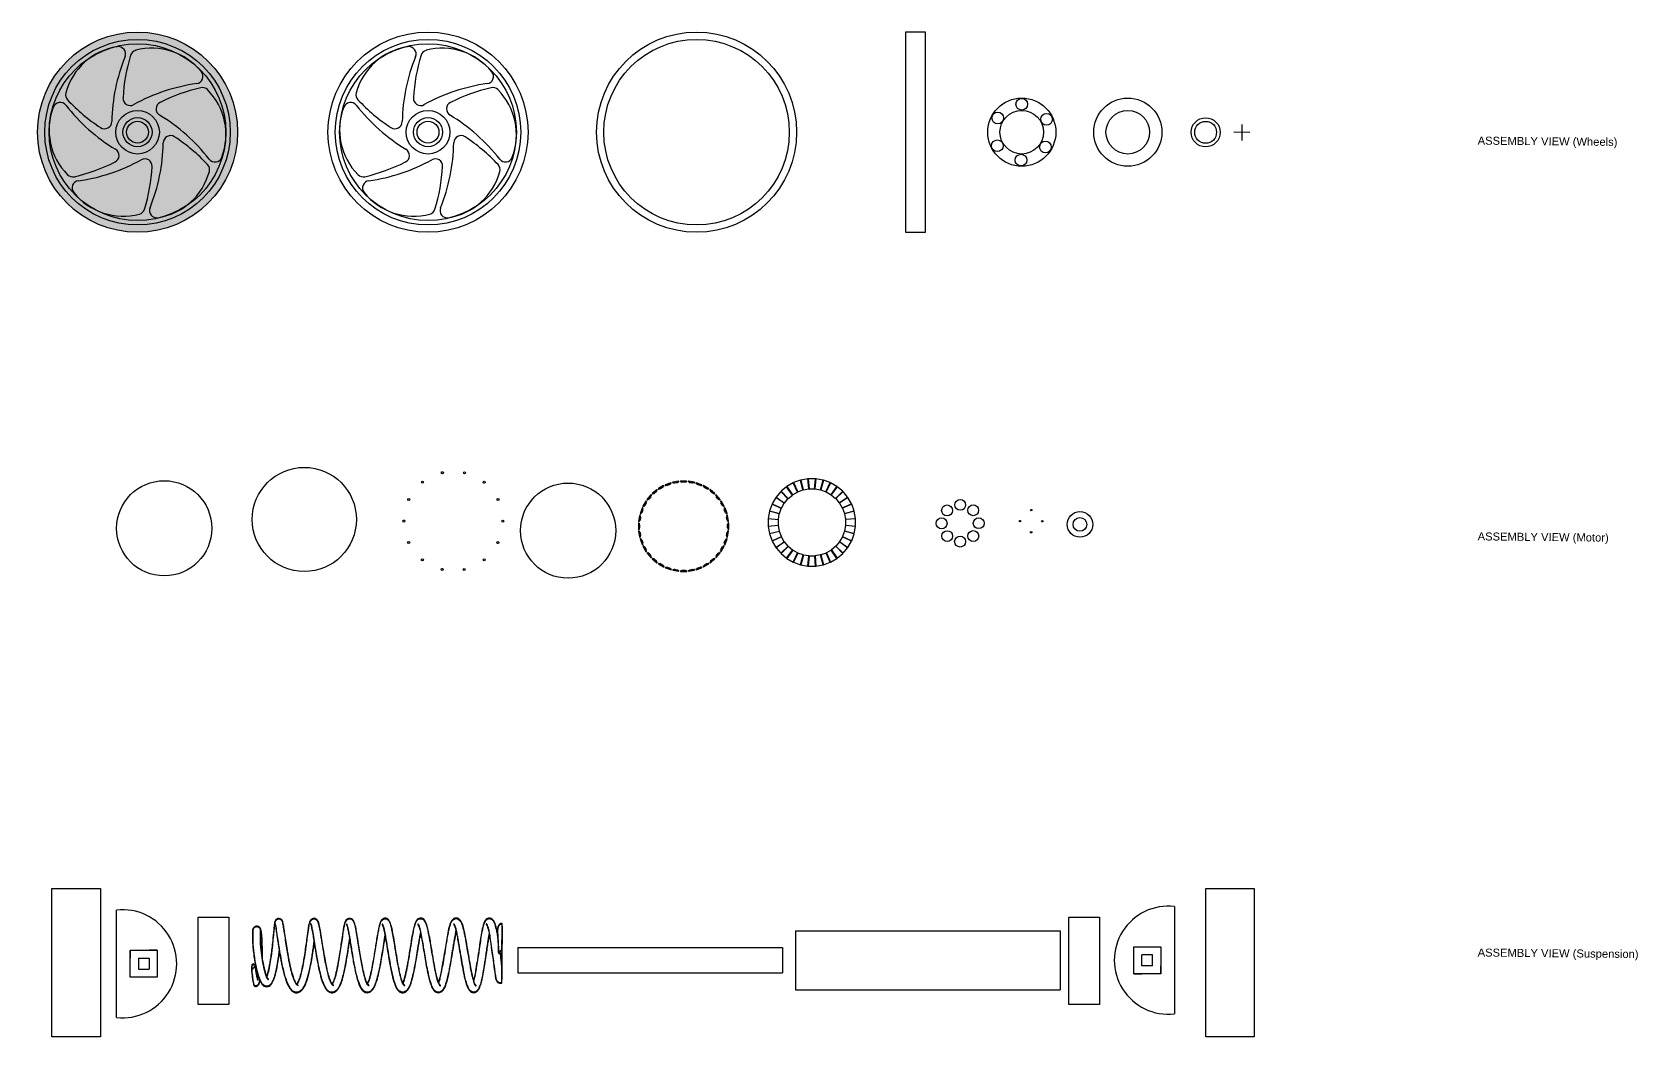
# Model space of a CAD drawing. Header units: metres. Extents: x 26.3 to 44.2, y 14.4 to 19.6.
# Drawn here: x 40.234 to 44.248, y 14.673 to 17.183 of the extents above; entities that cross this region are included whole.
import ezdxf

# ---------------------------------------------------------------- set-up
doc = ezdxf.new("R2010")
doc.units = ezdxf.units.M
doc.header["$MEASUREMENT"] = 0
for name, color, linetype in [('copper winding', 40, 'Continuous'), ('projections', 80, 'Continuous'), ('Rims', 10, 'Continuous'), ('Suspensions', 6, 'Continuous'), ('Tyres', 190, 'Continuous')]:
    doc.layers.add(name, color=color, linetype=linetype)
doc.styles.add('Annotative', font='arial.ttf')

# ---------------------------------------------------------------- blocks, each defined once
blk = doc.blocks.new('*U27')
for centre, radius, start, end in [((0.3538, -0.0783), 0.4545, 163.0771, 176.7223), ((-0.0636, 0.0487), 0.0182, 104.7931, 163.0771), ((-0.0277, -0.0875), 0.1591, 39.0198, 104.7931), ((0.0818, 0.0012), 0.0182, 277.9231, 39.0198), ((0.147, -0.467), 0.4545, 97.9231, 118.9468), ((-0.0818, -0.0534), 0.0182, 176.7223, 298.9468)]:
    blk.add_arc(centre, radius, start, end)
blk = doc.blocks.new('*U28')
at = {"layer": 'Rims', "color": 0, "linetype": 'ByBlock', "lineweight": -2, "transparency": 16777216}
for p, rotation in [((15.8649, 6.943), 60.00000000000001), ((16.1044, 6.8328), 300.0000000000001), ((15.8013, 6.8048), 120), ((16.0407, 6.6946), 240), ((15.8892, 6.6806), 180)]:
    blk.add_blockref('*U27', p, dxfattribs=dict(at, rotation=rotation))
blk.add_blockref('*U27', (16.0164, 6.957), dxfattribs=at)
blk = doc.blocks.new('*U23')
for centre, radius, start, end in [((0.3538, -0.0783), 0.4545, 163.0771, 176.7223), ((-0.0636, 0.0487), 0.0182, 104.7931, 163.0771), ((-0.0277, -0.0875), 0.1591, 39.0198, 104.7931), ((0.0818, 0.0012), 0.0182, 277.9231, 39.0198), ((0.147, -0.467), 0.4545, 97.9231, 118.9468), ((-0.0818, -0.0534), 0.0182, 176.7223, 298.9468)]:
    blk.add_arc(centre, radius, start, end)
blk = doc.blocks.new('*U24')
at = {"layer": 'Rims', "color": 0, "linetype": 'ByBlock', "lineweight": -2, "transparency": 16777216}
for p, rotation in [((15.8649, 6.943), 60.00000000000001), ((16.1044, 6.8328), 300.0000000000001), ((15.8013, 6.8048), 120), ((16.0407, 6.6946), 240), ((15.8892, 6.6806), 180)]:
    blk.add_blockref('*U23', p, dxfattribs=dict(at, rotation=rotation))
blk.add_blockref('*U23', (16.0164, 6.957), dxfattribs=at)
blk = doc.blocks.new('*U25')
blk.add_circle((0.0698, 0.0545), 0.0146)
blk = doc.blocks.new('*U26')
at = {"color": 0, "linetype": 'ByBlock', "lineweight": -2, "transparency": 16777216}
for p, rotation in [((42.7622, 16.9328), 90), ((42.7354, 16.9798), 149.5044109549178), ((42.7329, 16.8844), 27.52205477458893), ((42.6812, 16.9805), 209.0088219098356), ((42.6788, 16.8865), 328.0176438196712), ((42.6532, 16.9342), 268.5132328647534)]:
    blk.add_blockref('*U25', p, dxfattribs=dict(at, rotation=rotation))
blk = doc.blocks.new('*U29')
at = {"layer": 'copper winding'}
blk.add_lwpolyline([(-0.0126, -0.009), (0.0126, -0.0072), (0.0126, 0.0066), (-0.0126, 0.009), (-0.0126, -0.009), (-0.0126, -0.009)], dxfattribs=at)
blk = doc.blocks.new('*U30')
at = {"layer": 'copper winding', "color": 0, "linetype": 'ByBlock', "lineweight": -2, "transparency": 16777216}
for p, rotation in [((1.2451, 0.7901), 289.9999999999986), ((1.2614, 0.7944), 279.9999999999987), ((1.2781, 0.7959), 269.9999999999988), ((1.2949, 0.7944), 259.9999999999989), ((1.3111, 0.7901), 249.999999999999), ((1.2042, 0.7614), 319.9999999999985), ((1.2161, 0.7733), 309.9999999999985), ((1.2299, 0.783), 299.9999999999985), ((1.3264, 0.7829), 239.9999999999991), ((1.3401, 0.7733), 229.9999999999991), ((1.352, 0.7614), 219.9999999999991), ((1.1831, 0.7162), 349.9999999999983), ((1.1874, 0.7324), 339.9999999999984), ((1.1945, 0.7477), 329.9999999999984), ((1.3617, 0.7476), 209.9999999999991), ((1.3688, 0.7324), 199.9999999999991), ((1.3731, 0.7161), 189.9999999999992), ((1.1831, 0.6827), 9.99999999999994), ((1.3731, 0.6826), 169.9999999999994), ((1.3746, 0.6994), 180), ((1.1874, 0.6664), 19.99999999999998), ((1.1945, 0.6512), 29.99999999999995), ((1.2042, 0.6374), 39.99999999999997), ((1.352, 0.6374), 139.9999999999997), ((1.3616, 0.6511), 149.9999999999995), ((1.3688, 0.6664), 159.9999999999995), ((1.2161, 0.6255), 49.99999999999999), ((1.2298, 0.6158), 59.99999999999999), ((1.2451, 0.6087), 69.99999999999997), ((1.2613, 0.6044), 79.99999999999991), ((1.2781, 0.6029), 89.9999999999998), ((1.2948, 0.6044), 99.99999999999972), ((1.3111, 0.6087), 109.9999999999997), ((1.3263, 0.6158), 119.9999999999998), ((1.3401, 0.6255), 129.9999999999997)]:
    blk.add_blockref('*U29', p, dxfattribs=dict(at, rotation=rotation))
blk.add_blockref('*U29', (1.1816, 0.6994), dxfattribs=at)
blk = doc.blocks.new('*U31')
blk.add_circle((0, 0), 0.00182)
blk = doc.blocks.new('*U32')
at = {"color": 0, "linetype": 'ByBlock', "lineweight": -2, "transparency": 16777216}
blk.add_blockref('*U31', (1.2782, 0.7271), dxfattribs=at)
for p, rotation in [((1.2504, 0.6995), 89.99999999999997), ((1.3058, 0.6993), 270), ((1.278, 0.6717), 180)]:
    blk.add_blockref('*U31', p, dxfattribs=dict(at, rotation=rotation))
blk = doc.blocks.new('*U34')
for p, q in [((-0.0016, 0.0075), (-0.0016, -0.0075)), ((0.0001, 0.0075), (0.0001, 0.004)), ((0.0016, 0.004), (0.0001, 0.0057)), ((0.0001, -0.0038), (0.0001, 0.004)), ((0.0016, 0.004), (0.0016, -0.0038)), ((0.0001, -0.0038), (0.0001, -0.0075)), ((0.0001, -0.0056), (0.0016, -0.0038))]:
    blk.add_line(p, q)
for centre, start, end in [((-0.0007, 0.007), 28.691, 151.309), ((-0.0007, -0.007), 208.691, 331.309)]:
    blk.add_arc(centre, 0.000962, start, end)
blk = doc.blocks.new('*U33')
at = {"color": 0, "linetype": 'ByBlock', "lineweight": -2, "transparency": 16777216}
for p, rotation in [((1.2399, 0.804), 289.9999999999982), ((1.2586, 0.809), 279.9999999999984), ((1.2779, 0.8108), 269.9999999999984), ((1.2973, 0.8091), 259.9999999999984), ((1.316, 0.8041), 249.9999999999985), ((1.1816, 0.7549), 329.9999999999981), ((1.1927, 0.7709), 319.9999999999982), ((1.2064, 0.7846), 309.9999999999982), ((1.2223, 0.7958), 299.9999999999982), ((1.3336, 0.7959), 239.9999999999986), ((1.3496, 0.7848), 229.9999999999986), ((1.3633, 0.7711), 219.9999999999986), ((1.3745, 0.7552), 209.9999999999986), ((1.1684, 0.7186), 349.9999999999979), ((1.1734, 0.7373), 339.999999999998), ((1.3827, 0.7376), 199.9999999999987), ((1.3877, 0.7189), 189.9999999999987), ((1.1685, 0.6799), 9.999999999999867), ((1.3878, 0.6802), 169.9999999999989), ((1.3895, 0.6996), 180), ((1.1735, 0.6612), 19.99999999999988), ((1.1817, 0.6436), 29.99999999999976), ((1.3746, 0.6438), 149.999999999999), ((1.3828, 0.6615), 159.9999999999989), ((1.1929, 0.6277), 39.99999999999969), ((1.2066, 0.614), 49.99999999999957), ((1.2226, 0.6029), 59.99999999999949), ((1.3339, 0.603), 119.9999999999991), ((1.3498, 0.6142), 129.999999999999), ((1.3635, 0.6279), 139.999999999999), ((1.2402, 0.5947), 69.99999999999939), ((1.2589, 0.5897), 79.99999999999932), ((1.2783, 0.588), 89.99999999999925), ((1.2976, 0.5898), 99.99999999999925), ((1.3163, 0.5948), 109.9999999999992)]:
    blk.add_blockref('*U34', p, dxfattribs=dict(at, rotation=rotation))
blk.add_blockref('*U34', (1.1667, 0.6992), dxfattribs=at)
blk = doc.blocks.new('*U35')
blk.add_circle((0, 0), 0.00251)
blk = doc.blocks.new('*U36')
at = {"color": 0, "linetype": 'ByBlock', "lineweight": -2, "transparency": 16777216}
for p, rotation in [((1.2507, 0.8202), 282.8571428571425), ((1.3058, 0.8201), 257.1428571428568), ((1.201, 0.7963), 308.5714285714282), ((1.3555, 0.7962), 231.4285714285711), ((1.1666, 0.7533), 334.2857142857139), ((1.3898, 0.753), 205.7142857142855), ((1.402, 0.6992), 180), ((1.1664, 0.6458), 25.71428571428572), ((1.3896, 0.6455), 154.2857142857141), ((1.2007, 0.6026), 51.42857142857137), ((1.3552, 0.6024), 128.5714285714284), ((1.2504, 0.5787), 77.14285714285707), ((1.3055, 0.5786), 102.8571428571427)]:
    blk.add_blockref('*U35', p, dxfattribs=dict(at, rotation=rotation))
blk.add_blockref('*U35', (1.1542, 0.6995), dxfattribs=at)

msp = doc.modelspace()

# ---------------------------------------------------------------- hatches: boundary and pattern name
at = {"layer": 'Rims', "true_color": 0x636466}
h = msp.add_hatch(color=251, dxfattribs=at)
h.dxf.hatch_style = 1
h.paths.add_polyline_path([(40.74771, 16.9328, 1), (40.24776, 16.9328, 1)])
at = {"layer": 'Rims', "true_color": 0x939598}
h = msp.add_hatch(color=252, dxfattribs=at)
h.dxf.hatch_style = 1
h.paths.add_polyline_path([(40.72953, 16.9328, 1), (40.26594, 16.9328, 1)])
h.paths.add_polyline_path([(40.60817, 16.74151, -0.0650251), (40.57072, 16.72433, -0.218477), (40.3873, 16.74151, -0.0650251), (40.35369, 16.76535, -0.218477), (40.27686, 16.9328, -0.0650251), (40.2807, 16.97382, -0.218477), (40.3873, 17.12408, -0.0650251), (40.42474, 17.14126, -0.218477), (40.60817, 17.12408, -0.0650251), (40.64177, 17.10024, -0.218477), (40.71861, 16.9328, -0.0650251), (40.71476, 16.89177, -0.218477)], flags=16)
h.paths.add_polyline_path([(40.44319, 16.9328, -1), (40.55227, 16.9328, -1)], flags=0)
h.paths.add_polyline_path([(40.46137, 16.9328, -1), (40.53409, 16.9328, -1)], flags=0)
h.paths.add_polyline_path([(40.47046, 16.9328, -1), (40.525, 16.9328, -1)], flags=0)
at = {"layer": 'Rims', "true_color": 0x636466}
h = msp.add_hatch(color=251, dxfattribs=at)
h.dxf.hatch_style = 1
h.paths.add_polyline_path([(40.53406, 16.84688, -0.0596088), (40.51513, 16.74057, -0.2599403), (40.50238, 16.72828, -0.1885178), (40.3873, 16.74151, 0.1928516), (40.55009, 16.71948, -0.6119954), (40.52891, 16.74397, 0.0919915), (40.56215, 16.90644, -0.5903652), (40.5903, 16.9213, -0.0596088), (40.6729, 16.85174, -0.2599403), (40.67717, 16.83456, -0.1885178), (40.60817, 16.74151, 0.1928516), (40.70865, 16.87147, -0.6119954), (40.67685, 16.86538, 0.0919915), (40.55277, 16.9754, -0.5903652), (40.55397, 17.00722, -0.0596088), (40.65551, 17.04397, -0.2599403), (40.67253, 17.03907, -0.1885178), (40.71861, 16.9328, 0.1928516), (40.6563, 17.08479, -0.6119954), (40.64568, 17.05421, 0.0919915), (40.48835, 17.00176, -0.5903652), (40.4614, 17.01871, -0.0596088), (40.48034, 17.12502, -0.2599403), (40.49309, 17.13731, -0.1885178), (40.60817, 17.12408, 0.1928516), (40.44538, 17.14612, -0.6119954), (40.46656, 17.12163, 0.0919915), (40.43331, 16.95916, -0.5903652), (40.40516, 16.94429, -0.0596088), (40.32256, 17.01385, -0.2599403), (40.3183, 17.03103, -0.1885178), (40.3873, 17.12408, 0.1928516), (40.28682, 16.99412, -0.6119954), (40.31862, 17.00022, 0.0919915), (40.44269, 16.89019, -0.5903652), (40.44149, 16.85837, -0.0596088), (40.33995, 16.82162, -0.2599403), (40.32294, 16.82652, -0.1885178), (40.27686, 16.9328, 0.1928516), (40.33917, 16.7808, -0.6119954), (40.34979, 16.81138, 0.0919915), (40.50711, 16.86383, -0.5903652)])
h.paths.add_polyline_path([(40.44319, 16.9328, -1), (40.55227, 16.9328, -1)], flags=16)
h.paths.add_polyline_path([(40.46137, 16.9328, -1), (40.53409, 16.9328, -1)], flags=0)
h.paths.add_polyline_path([(40.47046, 16.9328, -1), (40.525, 16.9328, -1)], flags=0)
at = {"layer": 'Rims', "true_color": 0x939598}
h = msp.add_hatch(color=252, dxfattribs=at)
h.dxf.hatch_style = 1
h.paths.add_polyline_path([(40.55227, 16.9328, 1), (40.44319, 16.9328, 1)])
h.paths.add_polyline_path([(40.46137, 16.9328, -1), (40.53409, 16.9328, -1)], flags=16)
h.paths.add_polyline_path([(40.47046, 16.9328, -1), (40.525, 16.9328, -1)], flags=0)

# ---------------------------------------------------------------- linework, layer by layer
for p, q in [((43.25771, 16.95223), (43.25771, 16.91229)), ((43.27774, 16.93226), (43.23775, 16.93248))]:
    msp.add_line(p, q)
for centre, radius in [((42.70768, 16.9328), 0.08516), ((42.97269, 16.9328), 0.08516), ((42.70768, 16.9328), 0.05454), ((42.70768, 16.9328), 0.05454), ((42.97269, 16.9328), 0.05454), ((43.16719, 16.93248), 0.03636), ((43.16719, 16.93248), 0.02727), ((40.9145, 15.96532), 0.13014), ((40.56444, 15.94326), 0.1189), ((41.57389, 15.93746), 0.1189), ((42.55396, 16.00175), 0.01346), ((42.52105, 15.98777), 0.01374), ((42.58636, 15.98829), 0.01348), ((42.85316, 15.953), 0.03206), ((42.50731, 15.95566), 0.01374), ((42.5213, 15.92382), 0.01348), ((42.58636, 15.92382), 0.01374), ((42.60009, 15.95592), 0.01348), ((42.85316, 15.953), 0.01715), ((42.5537, 15.91009), 0.01374)]:
    msp.add_circle(centre, radius)
at = {"layer": 'Rims'}
for centre, radius in [((40.49773, 16.9328), 0.24998), ((41.22369, 16.9328), 0.24998), ((40.49773, 16.9328), 0.2318), ((40.49773, 16.9328), 0.22087), ((41.22369, 16.9328), 0.2318), ((41.22369, 16.9328), 0.22087), ((40.49773, 16.9328), 0.05454), ((41.22369, 16.9328), 0.05454), ((40.49773, 16.9328), 0.03636), ((40.49773, 16.9328), 0.02727), ((41.22369, 16.9328), 0.03636), ((41.22369, 16.9328), 0.02727)]:
    msp.add_circle(centre, radius, dxfattribs=at)
at = {"layer": 'Suspensions', "linetype": 'Continuous'}
for p, q in [((40.44552, 14.72121), (40.44552, 14.98956)), ((43.08905, 14.99856), (43.08905, 14.73022)), ((42.14239, 14.93807), (42.80381, 14.93807)), ((42.14239, 14.93807), (42.14239, 14.79071)), ((42.80381, 14.93807), (42.80381, 14.79071)), ((40.47946, 14.88953), (40.47946, 14.86924)), ((40.54709, 14.88953), (40.5268, 14.88953)), ((41.44836, 14.89614), (42.10978, 14.89614)), ((41.44836, 14.89614), (41.44836, 14.83264)), ((42.10978, 14.89614), (42.10978, 14.83264)), ((43.05512, 14.89788), (43.05512, 14.87759)), ((40.49975, 14.86924), (40.49975, 14.84218)), ((40.49975, 14.86924), (40.5268, 14.86924)), ((40.5268, 14.86924), (40.5268, 14.84218)), ((43.00778, 14.85054), (43.00778, 14.87759)), ((43.03483, 14.87759), (43.00778, 14.87759)), ((43.03483, 14.85054), (43.00778, 14.85054)), ((43.03483, 14.85054), (43.03483, 14.87759)), ((43.05512, 14.83025), (43.05512, 14.85054)), ((40.47946, 14.8219), (40.47946, 14.84218)), ((40.49975, 14.84218), (40.5268, 14.84218)), ((41.44836, 14.83264), (42.10978, 14.83264)), ((42.98749, 14.83025), (43.00778, 14.83025)), ((42.14239, 14.79071), (42.80381, 14.79071))]:
    msp.add_line(p, q, dxfattribs=at)
for points in [[(40.28388, 15.04355), (40.40499, 15.04355), (40.40499, 14.67282), (40.28388, 14.67282)], [(43.16748, 15.04355), (43.28858, 15.04355), (43.28858, 14.67282), (43.16748, 14.67282)], [(40.64953, 14.97219), (40.72561, 14.97219), (40.72561, 14.75348), (40.64953, 14.75348)], [(42.82554, 14.97219), (42.90162, 14.97219), (42.90162, 14.75348), (42.82554, 14.75348)], [(40.54709, 14.8219), (40.47946, 14.8219), (40.47946, 14.88953), (40.54709, 14.88953)], [(42.98749, 14.89788), (43.05512, 14.89788), (43.05512, 14.83025), (42.98749, 14.83025)]]:
    msp.add_lwpolyline(points, close=True, dxfattribs=at)
at = {"layer": 'Suspensions'}
for points in [[(41.40958, 14.94362), (41.40922, 14.95579), (41.40697, 14.956, 0.057692), (41.40568, 14.95598, 0.087422), (41.40461, 14.95564, 0.06021), (41.40346, 14.95484, 0.015311), (41.4018, 14.95329, 0.045093), (41.39974, 14.95082, 0.062242), (41.39841, 14.94827, 0.053878), (41.39763, 14.94519, 0.024849), (41.39725, 14.94107, -0.008745), (41.39716, 14.93958, -0.014468), (41.39703, 14.93833, -0.008115), (41.39688, 14.93732, -0.373957), (41.39673, 14.9372, -0.32455), (41.39655, 14.93734, -0.001791), (41.39591, 14.93953, -0.006576), (41.39521, 14.94209, -0.004018), (41.39444, 14.94513, 0.019518), (41.39178, 14.95449, 0.047759), (41.38892, 14.96105, 0.066321), (41.38559, 14.96552, 0.09337), (41.38152, 14.96838, 0.042278), (41.37903, 14.96927, 0.064494), (41.37675, 14.96956, 0.064852), (41.37449, 14.96926, 0.043296), (41.37202, 14.96838, 0.159778), (41.36603, 14.9628, 0.05831), (41.36159, 14.95195, 0.027254), (41.35735, 14.93272, 0.004249), (41.35137, 14.89425, -0.00169), (41.34705, 14.86547, -0.003515), (41.34344, 14.84306, -0.003858), (41.34047, 14.82617, -0.021201), (41.33841, 14.81715), (41.33767, 14.81444), (41.33709, 14.81647, -0.018006), (41.33458, 14.82647, -0.005584), (41.33153, 14.84167, -0.004289), (41.3278, 14.86238, -0.001703), (41.32301, 14.89086, 0.003757), (41.31836, 14.9179, 0.011025), (41.3146, 14.93642, 0.015549), (41.3112, 14.94957, 0.042871), (41.30774, 14.95849, 0.033166), (41.30478, 14.96363, 0.070325), (41.30174, 14.96704, 0.089026), (41.29838, 14.96898, 0.086834), (41.29453, 14.96965, 0.030425), (41.29177, 14.96949, 0.060624), (41.28965, 14.96896, 0.060005), (41.2877, 14.96794, 0.029242), (41.28548, 14.96621, 0.113703), (41.28053, 14.95933, 0.036907), (41.27653, 14.94739, 0.018907), (41.2722, 14.92728, 0.003125), (41.26556, 14.88816, -0.00213), (41.26033, 14.85689, -0.006546), (41.25641, 14.83579, -0.009313), (41.25315, 14.82087, -0.026883), (41.25016, 14.81072, -0.48855), (41.2499, 14.81064, -0.108341), (41.24953, 14.81102, -0.03975), (41.24905, 14.81198, -0.013838), (41.24849, 14.81343, -0.025433), (41.24565, 14.82309, -0.008672), (41.24249, 14.83738, -0.006629), (41.23884, 14.8567, -0.002695), (41.23435, 14.88309, 0.002272), (41.22884, 14.9157, 0.008839), (41.22497, 14.9358, 0.01393), (41.22173, 14.94935, 0.037903), (41.21845, 14.95865, 0.058824), (41.21498, 14.96454, 0.102674), (41.21073, 14.96824, 0.121824), (41.2059, 14.96957, 0.106067), (41.20073, 14.96861, 0.043636), (41.19836, 14.96736, 0.056451), (41.19646, 14.96582, 0.050289), (41.1948, 14.96374, 0.026333), (41.19314, 14.96086, 0.049677), (41.1898, 14.95222, 0.016508), (41.18661, 14.93901, 0.009706), (41.18277, 14.91848, 0.00204), (41.1769, 14.88241, -0.002818), (41.17457, 14.86824, -0.003177), (41.17218, 14.85465, -0.003425), (41.16986, 14.84248, -0.006468), (41.1678, 14.8327, -0.008527), (41.16586, 14.82471, -0.009335), (41.16371, 14.81703, -0.004112), (41.16159, 14.8102, -0.179027), (41.16068, 14.80903, -0.45071), (41.16035, 14.80913, -0.008292), (41.15953, 14.81099, -0.014338), (41.15862, 14.81336, -0.008353), (41.15765, 14.81625, -0.019417), (41.15456, 14.82751, -0.007999), (41.15122, 14.84297, -0.006489), (41.14755, 14.86267, -0.003318), (41.14343, 14.88748, 0.003907), (41.13603, 14.93175, 0.028379), (41.13112, 14.95274, 0.066412), (41.1261, 14.96397, 0.191182), (41.11939, 14.96899, 0.067715), (41.11673, 14.96933, 0.063511), (41.11401, 14.96896, 0.060954), (41.11137, 14.9679, 0.054027), (41.10895, 14.9662, 0.116924), (41.10487, 14.96044, 0.035388), (41.10154, 14.95018, 0.018816), (41.09797, 14.93308, 0.003312), (41.0927, 14.90067, -0.002854), (41.08735, 14.86761, -0.007889), (41.08308, 14.84442, -0.011025), (41.07926, 14.82731, -0.023664), (41.07541, 14.81436, -0.00637), (41.07329, 14.80854, -0.207981), (41.07227, 14.80749, -0.399974), (41.07125, 14.80788, -0.015307), (41.0695, 14.81194, -0.031604), (41.0653, 14.82491, -0.012216), (41.06107, 14.84335, -0.008175), (41.05613, 14.86981, -0.002416), (41.04942, 14.91048, 0.004627), (41.04449, 14.93956, 0.026757), (41.04092, 14.95472, 0.053881), (41.03732, 14.96344, 0.158348), (41.03266, 14.96785, 0.115361), (41.02762, 14.96894, 0.123763), (41.02276, 14.96763, 0.108316), (41.01862, 14.96397, 0.073178), (41.01568, 14.95838, 0.03129), (41.01416, 14.95301, 0.009194), (41.01251, 14.94462, 0.00614), (41.01045, 14.93221, 0.001662), (41.00751, 14.91251, -0.00369), (41.00186, 14.8757, -0.008607), (40.99695, 14.84826, -0.011071), (40.99245, 14.82779, -0.032403), (40.98813, 14.814, -0.012586), (40.98642, 14.80987, -0.050017), (40.98506, 14.80748, -0.130429), (40.98394, 14.80656, -0.340227), (40.98299, 14.80677, -0.085536), (40.98081, 14.81057, -0.009971), (40.97761, 14.81986, -0.011942), (40.97431, 14.831, -0.010311), (40.97138, 14.84285, -0.009524), (40.96836, 14.85747, -0.002798), (40.96428, 14.88003, -0.00289), (40.96013, 14.90456, -0.003951), (40.9567, 14.92671, 0.009292), (40.95557, 14.9335, 0.00276), (40.9536, 14.94383, 0.001828), (40.95153, 14.95417, 0.026004), (40.95059, 14.95782, 0.052331), (40.94859, 14.96242, 0.072282), (40.94584, 14.96597, 0.084221), (40.94257, 14.9682, 0.110302), (40.93904, 14.96896, 0.073877), (40.93683, 14.96862, 0.038634), (40.93423, 14.96758, 0.038625), (40.93183, 14.96615, 0.073269), (40.93019, 14.96461, 0.079077), (40.92774, 14.96022, 0.03572), (40.92592, 14.95386, 0.016506), (40.92403, 14.94318, 0.002227), (40.92091, 14.92062, -0.00302), (40.91574, 14.88374, -0.008041), (40.91147, 14.85751, -0.011107), (40.90748, 14.83777, -0.02121), (40.90326, 14.82216, -0.014537), (40.90108, 14.81591, -0.019371), (40.89871, 14.81037, -0.012701), (40.89647, 14.80593, -0.360236), (40.89536, 14.80548, -0.195183), (40.89405, 14.80656, -0.013739), (40.89186, 14.8109, -0.017603), (40.88949, 14.81644, -0.011713), (40.88715, 14.82293, -0.020504), (40.8817, 14.84179, -0.011716), (40.8766, 14.86495, -0.008806), (40.87129, 14.89485, -0.003668), (40.86513, 14.93537, 0.002641), (40.86375, 14.94457, 0.003757), (40.86242, 14.95273, 0.002122), (40.86122, 14.95959, 0.054585), (40.86069, 14.96141, 0.124267), (40.85685, 14.96653, 0.157543), (40.85136, 14.96864, 0.16049), (40.84575, 14.96714, 0.129643), (40.84156, 14.96247, 0.061147), (40.84063, 14.95995, 0.019317), (40.83987, 14.95601, 0.011937), (40.83909, 14.95, 0.002805), (40.83809, 14.9399, -0.001839), (40.83553, 14.91373, -0.003996), (40.83334, 14.89366, -0.005024), (40.83121, 14.87699, -0.006303), (40.82889, 14.86159, -0.007625), (40.82706, 14.85138, -0.007266), (40.82489, 14.84107, -0.006672), (40.82274, 14.8321, -0.035109), (40.82115, 14.82729), (40.82032, 14.82526), (40.8193, 14.82763, -0.037357), (40.8178, 14.83201, -0.004804), (40.81538, 14.84164, -0.006107), (40.81302, 14.85195, -0.010548), (40.81134, 14.86059, -0.010633), (40.81041, 14.86679, -0.018122), (40.80993, 14.872, -0.011709), (40.80972, 14.87859, -0.00215), (40.80967, 14.89077, 0.004664), (40.80953, 14.90547, 0.008809), (40.8091, 14.91732, 0.010797), (40.80836, 14.92712, 0.017233), (40.80726, 14.93544, 0.034167), (40.80576, 14.94171, 0.091381), (40.80363, 14.94576, 0.120193), (40.80059, 14.94814, 0.085822), (40.7964, 14.94923, 0.062742), (40.79319, 14.94909, 0.091695), (40.79054, 14.94812, 0.08934), (40.78837, 14.94625, 0.056761), (40.78657, 14.94342, 0.03878), (40.78573, 14.9413, 0.039775), (40.78524, 14.9391, 0.02351), (40.78495, 14.93602, 0.004743), (40.78475, 14.93052, 0.013197), (40.78475, 14.92178, 0.006964), (40.78518, 14.91094, 0.006619), (40.78597, 14.89916, 0.006738), (40.78707, 14.88748, 0.006272), (40.78799, 14.87981, 0.002599), (40.78942, 14.86947, 0.002169), (40.7909, 14.85946, 0.014093), (40.79181, 14.85445, -0.01206), (40.79202, 14.85334, -0.188134), (40.79194, 14.85296, -0.345443), (40.79166, 14.85287, -0.03238), (40.79097, 14.85317, 0.04847), (40.78935, 14.85381, 0.035157), (40.78747, 14.85421, 0.034354), (40.78573, 14.85434, 0.139745), (40.78472, 14.85405, 0.19343), (40.78355, 14.85247, 0.028679), (40.78277, 14.84852, 0.030902), (40.78241, 14.84381, 0.031694), (40.78264, 14.83913, -0.000094), (40.78296, 14.83627, -0.000036), (40.78341, 14.83228, -0.000035), (40.78389, 14.82796, -0.000043), (40.78434, 14.82391, 0.008227), (40.78541, 14.81557, 0.013173), (40.78663, 14.8085, 0.013028), (40.78789, 14.80296, 0.08297), (40.78905, 14.80032, 0.250867), (40.79218, 14.79862, 0.143463), (40.79643, 14.79983, 0.099691), (40.80056, 14.80376, 0.087583), (40.80308, 14.80917), (40.80385, 14.81202), (40.80552, 14.80917, 0.045673), (40.8098, 14.80322, 0.089394), (40.81433, 14.79958, 0.109466), (40.8192, 14.79817, 0.096245), (40.82444, 14.79885, 0.169561), (40.8324, 14.80498, 0.056781), (40.83908, 14.81829, 0.037747), (40.84493, 14.83896, 0.01348), (40.85022, 14.86916, -0.001721), (40.851, 14.87432, -0.002765), (40.8517, 14.87871, -0.000515), (40.85235, 14.88257, -0.155958), (40.85249, 14.88285, -0.559087), (40.85263, 14.88282, -0.0157), (40.85284, 14.88211, -0.017924), (40.85306, 14.88113, -0.009604), (40.85326, 14.8799, 0.010075), (40.8545, 14.87241, 0.003054), (40.85669, 14.86108, 0.003168), (40.85907, 14.84952, 0.007207), (40.86105, 14.84082, 0.019999), (40.86855, 14.81452, 0.054255), (40.87656, 14.7969, 0.086347), (40.88538, 14.78658, 0.174082), (40.89531, 14.783, 0.132451), (40.90319, 14.78511, 0.093645), (40.91017, 14.79113, 0.06452), (40.91644, 14.80149, 0.027028), (40.9222, 14.81678, 0.017866), (40.92578, 14.82967, 0.009138), (40.9294, 14.84607, 0.007909), (40.93301, 14.86558, 0.005211), (40.93657, 14.88812, -0.002165), (40.93783, 14.89648, -0.010224), (40.93868, 14.90125, -0.022588), (40.93928, 14.90369, -0.764001), (40.93965, 14.90368, -0.018362), (40.93994, 14.9023, -0.000933), (40.94072, 14.8978, -0.001491), (40.94161, 14.89244, -0.00108), (40.94258, 14.88647, 0.00511), (40.94516, 14.87134, 0.004767), (40.9481, 14.85592, 0.004966), (40.95114, 14.8415, 0.008392), (40.95401, 14.82949, 0.019854), (40.96023, 14.80873, 0.054694), (40.96673, 14.79494, 0.085008), (40.97396, 14.78667, 0.145864), (40.98235, 14.7832, 0.023515), (40.98441, 14.78308, 0.046883), (40.98604, 14.78322, 0.044127), (40.98767, 14.78367, 0.018589), (40.98978, 14.78454, 0.125628), (40.99787, 14.79107, 0.057505), (41.00474, 14.80289, 0.038948), (41.01094, 14.82075, 0.014362), (41.01695, 14.84676, 0.006369), (41.01899, 14.85759, 0.002117), (41.02171, 14.8735, 0.002177), (41.02441, 14.89023, 0.003714), (41.02651, 14.90422, -0.004028), (41.027, 14.90753, -0.006648), (41.02748, 14.91031, -0.001785), (41.02794, 14.9127, -0.359319), (41.02811, 14.91284, -0.363871), (41.02829, 14.91269, -0.000258), (41.02944, 14.90614, -0.002515), (41.0307, 14.89877, -0.001514), (41.03212, 14.89002, 0.006403), (41.03781, 14.85698, 0.012484), (41.04334, 14.83081, 0.015238), (41.04878, 14.81067, 0.04314), (41.05418, 14.79715, 0.097079), (41.06228, 14.78672, 0.187836), (41.07208, 14.78319, 0.183257), (41.08185, 14.78719, 0.092286), (41.08989, 14.79807, 0.039499), (41.09576, 14.81308, 0.018947), (41.10101, 14.83311, 0.012016), (41.10672, 14.86212, 0.003226), (41.11438, 14.90845, -0.002832), (41.11576, 14.91684, -0.031501), (41.11654, 14.92014, -0.569439), (41.11711, 14.92028, -0.156567), (41.11764, 14.91921, 0.003276), (41.1261, 14.86738, 0.010986), (41.1326, 14.8336, 0.016061), (41.13837, 14.81044, 0.051292), (41.14426, 14.79566, 0.09336), (41.15165, 14.78629, 0.181053), (41.16045, 14.78299, 0.180554), (41.16928, 14.78628, 0.092813), (41.17673, 14.79564, 0.047594), (41.18151, 14.80723, 0.015669), (41.18635, 14.82504, 0.012403), (41.1914, 14.84889, 0.005598), (41.19691, 14.88038, -0.000308), (41.2012, 14.90656, -0.002139), (41.20336, 14.91936, -0.00098), (41.20483, 14.92774, -0.147652), (41.20526, 14.9286, -0.607809), (41.20583, 14.92843, -0.002603), (41.20736, 14.92048, -0.004256), (41.20957, 14.90807, -0.000637), (41.21377, 14.88309, 0.004667), (41.2214, 14.83978, 0.019894), (41.22723, 14.81417, 0.033174), (41.23281, 14.79784, 0.098422), (41.23939, 14.78807, 0.072993), (41.24434, 14.78441, 0.115554), (41.24941, 14.78306, 0.118042), (41.25448, 14.78411, 0.07834), (41.25941, 14.78745, 0.109934), (41.26619, 14.79736, 0.031902), (41.272, 14.81506, 0.018394), (41.27829, 14.84368, 0.003788), (41.28714, 14.89458, -0.000501), (41.2912, 14.91892, -0.006118), (41.29288, 14.92821, -0.012238), (41.29393, 14.93299, -0.686911), (41.29458, 14.93308, -0.078812), (41.29524, 14.93119, -0.000806), (41.29774, 14.91727, -0.00226), (41.30079, 14.89973, -0.000949), (41.30473, 14.8761, 0.006484), (41.31286, 14.83048, 0.030763), (41.31944, 14.80479, 0.057728), (41.32621, 14.78995, 0.193541), (41.33459, 14.78364, 0.152762), (41.34165, 14.78392, 0.128489), (41.34786, 14.78816, 0.083312), (41.35313, 14.79676, 0.033637), (41.35743, 14.80988, 0.014344), (41.35998, 14.82123, 0.004375), (41.36319, 14.83854, 0.004145), (41.36662, 14.85902, 0.003354), (41.36998, 14.88106, -0.000998), (41.37243, 14.8977, -0.001706), (41.37456, 14.91158, -0.000555), (41.37641, 14.92335, -0.052138), (41.37686, 14.92502, -0.040935), (41.37703, 14.92536, -0.137503), (41.3772, 14.92553, -0.291968), (41.37736, 14.92552, -0.148718), (41.37749, 14.92536, -0.049164), (41.37791, 14.92362, -0.000253), (41.38041, 14.90608, -0.001025), (41.38341, 14.8847, -0.000465), (41.38724, 14.85671, 0.001372), (41.39138, 14.82691, 0.022941), (41.39323, 14.8171, 0.077362), (41.3953, 14.81202, 0.116615), (41.39862, 14.80862, 0.054146), (41.40106, 14.80742, 0.049864), (41.40376, 14.80673, 0.053773), (41.40624, 14.80663, 0.125855), (41.408, 14.8072, 0.250238), (41.40846, 14.80801, 0.001151), (41.40867, 14.81798, 0.003406), (41.40885, 14.83206, 0.000748), (41.40895, 14.85624, -0.001116), (41.40904, 14.87488, -0.001841), (41.4092, 14.89062, -0.000161), (41.40941, 14.90471, -0.255914), (41.40965, 14.90513, 0.259426), (41.41008, 14.90589, 0.000952), (41.41008, 14.91647, 0.004433), (41.40994, 14.92875, 0.002519)], [(40.84923, 14.87174, -0.007628), (40.84598, 14.8514, -0.013947), (40.84261, 14.83494, -0.016975), (40.8391, 14.82191, -0.038513), (40.83537, 14.81241, -0.01932), (40.83298, 14.80794, -0.039893), (40.83072, 14.80469, -0.049844), (40.82835, 14.80234, -0.05822), (40.82569, 14.80064, -0.046706), (40.82306, 14.79966, -0.06242), (40.82055, 14.7993, -0.062708), (40.81803, 14.79958, -0.047713), (40.81541, 14.80048, -0.165087), (40.80773, 14.80769, -0.041268), (40.80082, 14.8237, -0.032446), (40.79473, 14.84659, -0.015454), (40.78975, 14.87666, -0.005597), (40.78811, 14.88999, -0.009939), (40.7871, 14.90101, -0.010405), (40.78656, 14.91171, -0.006905), (40.78637, 14.924, -0.001822), (40.78638, 14.9339, -0.016727), (40.78655, 14.9382, -0.039803), (40.78695, 14.94079, -0.063041), (40.78773, 14.9429, -0.046579), (40.78926, 14.94526, -0.073782), (40.79102, 14.9469, -0.08132), (40.79304, 14.94787, -0.070699), (40.79536, 14.9482, -0.102893), (40.79917, 14.9474, -0.100917), (40.80237, 14.94516, -0.107904), (40.80429, 14.94198, -0.134361), (40.8045, 14.93854, 0.050827), (40.80394, 14.93318, 0.004705), (40.80403, 14.91982, 0.006629), (40.80444, 14.90611, 0.015753), (40.80519, 14.89594, 0.01109), (40.8085, 14.87021, 0.015225), (40.81268, 14.84726, 0.015453), (40.81725, 14.82873, 0.075781), (40.82168, 14.81894, 0.033902), (40.82291, 14.81729, 0.079932), (40.82408, 14.8163, 0.235277), (40.82484, 14.81624, 0.305896), (40.82522, 14.81681, 0.090682), (40.82517, 14.81707, 0.095583), (40.82504, 14.81729, 0.099643), (40.82484, 14.81743, 0.108075), (40.8246, 14.81748, -0.193599), (40.82428, 14.81761, -0.021875), (40.82372, 14.8182, -0.023947), (40.8231, 14.81898, -0.017261), (40.82248, 14.81991), (40.82098, 14.82233), (40.8231, 14.82887, 0.028245), (40.82739, 14.84516, 0.013156), (40.83119, 14.86669, 0.009556), (40.83494, 14.89561, 0.00361), (40.83912, 14.93617, -0.001037), (40.83981, 14.94318, -0.001696), (40.84042, 14.94912, -0.000182), (40.84099, 14.95442, -0.171195), (40.8411, 14.95464, -0.603262), (40.84147, 14.95453, -0.002582), (40.84242, 14.94929, -0.00534), (40.84365, 14.94186, -0.00135), (40.84549, 14.92975, 0.000828), (40.84666, 14.92194, 0.000742), (40.84791, 14.91383, 0.000743), (40.84905, 14.90656, 0.002331), (40.84985, 14.90168, -0.002474), (40.85046, 14.89791, -0.003094), (40.85099, 14.8944, -0.002499), (40.85141, 14.89145, -0.023879), (40.85152, 14.89019, -0.038837), (40.85146, 14.88878, -0.001709), (40.85088, 14.88393, -0.002885), (40.85013, 14.87818, -0.002055)], [(40.8086, 14.88055, -0.174964), (40.80786, 14.88212, -0.001509), (40.80665, 14.89557, -0.005849), (40.80565, 14.90897, -0.009302), (40.80514, 14.92045, -0.003772), (40.80493, 14.93174, -0.059903), (40.80535, 14.93555, -0.825692), (40.80599, 14.93552, -0.010566), (40.80695, 14.92824, -0.014456), (40.80788, 14.91684, -0.004395), (40.80863, 14.89953, -0.000883), (40.80924, 14.88082, -0.679466)], [(41.40446, 14.80815, -0.03557), (41.40306, 14.80815, -0.049209), (41.40182, 14.80836, -0.048536), (41.40063, 14.80881, -0.033353), (41.39939, 14.80953, -0.118522), (41.39634, 14.81286, -0.070482), (41.3944, 14.81791, -0.021242), (41.39261, 14.82763, -0.001308), (41.38859, 14.85676, 0.00098), (41.38276, 14.89925, 0.005546), (41.37935, 14.92186, 0.010285), (41.37672, 14.93623, 0.026066), (41.37406, 14.94651, 0.020757), (41.3727, 14.95026, 0.039166), (41.37125, 14.95313, 0.052608), (41.36989, 14.95491, 0.356144), (41.36887, 14.95505, 0.244987), (41.36871, 14.95477, 0.104178), (41.36877, 14.95434, 0.065811), (41.36907, 14.95378, 0.033089), (41.36958, 14.95316, -0.073229), (41.37085, 14.95134, -0.029471), (41.37204, 14.94854, -0.020515), (41.3733, 14.94451, -0.00707), (41.37479, 14.9386), (41.37647, 14.93155), (41.37441, 14.91932, 0.002742), (41.37341, 14.91318, 0.00099), (41.37206, 14.90443, 0.000982), (41.37061, 14.89484, 0.001168), (41.36929, 14.88579, -0.001737), (41.36787, 14.87621, -0.001081), (41.36615, 14.86498, -0.001084), (41.3644, 14.85392, -0.001965), (41.36292, 14.84487, -0.00665), (41.35835, 14.81975, -0.025347), (41.3545, 14.80429, -0.041407), (41.35052, 14.79423, -0.097539), (41.34562, 14.78785, -0.050775), (41.34246, 14.78559, -0.093844), (41.33948, 14.78456, -0.095722), (41.33638, 14.78471, -0.054522), (41.33283, 14.78599, -0.166573), (41.32559, 14.79323, -0.043472), (41.31957, 14.8088, -0.02434), (41.31336, 14.83496, -0.004987), (41.30511, 14.88175, 0.000698), (41.30277, 14.89574, 0.000828), (41.30052, 14.90894, 0.000718), (41.29858, 14.92008, 0.00531), (41.2976, 14.92537, 0.008378), (41.29488, 14.93802, 0.020695), (41.29235, 14.94717, 0.020436), (41.29002, 14.95352, 0.303341), (41.28815, 14.95477, 0.08079), (41.28763, 14.95469, 0.358762), (41.28747, 14.95445, 0.113421), (41.28765, 14.95397, 0.00938), (41.28839, 14.95289, -0.052611), (41.28955, 14.95084, -0.014936), (41.2909, 14.94743, -0.015613), (41.29212, 14.94374, -0.02584), (41.29288, 14.94054, -0.064226), (41.29297, 14.93893, -0.01216), (41.29268, 14.93598, -0.011072), (41.29213, 14.93215, -0.00563), (41.29126, 14.92735, 0.004231), (41.29018, 14.92139, 0.000946), (41.28842, 14.91119, 0.000981), (41.28645, 14.89941, 0.000948), (41.28449, 14.88748, -0.001719), (41.28058, 14.86383, -0.004402), (41.27753, 14.84674, -0.005864), (41.27481, 14.83307, -0.007469), (41.27196, 14.82053, -0.010325), (41.26908, 14.80967, -0.021701), (41.26631, 14.80139, -0.027702), (41.26342, 14.79495, -0.043518), (41.26017, 14.78982, -0.073553), (41.25821, 14.78791, -0.037447), (41.25528, 14.78611, -0.037476), (41.25215, 14.78478, -0.080963), (41.24957, 14.78435, -0.087442), (41.24688, 14.78482, -0.043615), (41.24373, 14.78627, -0.042902), (41.24078, 14.78832, -0.064762), (41.23865, 14.79061, -0.066044), (41.23266, 14.80186, -0.027382), (41.22753, 14.81834, -0.016495), (41.22207, 14.8434, -0.00394), (41.21472, 14.8854, 0.002302), (41.20926, 14.91715, 0.009658), (41.20553, 14.93615, 0.012426), (41.20254, 14.94846, 0.104921), (41.19996, 14.95351, 0.042473), (41.19877, 14.95475, 0.574427), (41.19829, 14.95459, 0.159445), (41.19841, 14.9535, 0.019905), (41.1995, 14.95133, -0.034297), (41.20026, 14.94972, -0.010046), (41.20119, 14.94715, -0.010041), (41.20213, 14.94421, -0.010612), (41.20294, 14.94129), (41.20472, 14.93423), (41.20337, 14.92743, 0.005285), (41.20269, 14.9238, 0.001435), (41.20169, 14.91805, 0.001452), (41.2006, 14.91152, 0.001508), (41.19956, 14.90507, -0.003425), (41.19216, 14.86032, -0.011468), (41.18644, 14.83114, -0.017104), (41.18126, 14.81091, -0.045056), (41.17579, 14.79701, -0.054545), (41.17133, 14.79011, -0.099228), (41.16617, 14.78586, -0.122726), (41.16058, 14.78444, -0.114123), (41.1548, 14.78576, -0.166365), (41.14641, 14.79406, -0.042648), (41.13932, 14.81208, -0.02611), (41.13225, 14.84124, -0.006537), (41.12383, 14.88951, 0.001523), (41.11939, 14.91663, 0.006279), (41.11644, 14.93299, 0.009905), (41.11412, 14.94384, 0.032124), (41.11199, 14.95089, 0.019583), (41.11136, 14.95238, 0.028353), (41.11068, 14.95363, 0.027562), (41.11004, 14.95456, 0.231538), (41.1096, 14.95477, 0.308736), (41.10927, 14.95455, 0.141037), (41.10922, 14.95401, 0.049407), (41.10952, 14.95298, 0.009727), (41.11027, 14.95122, -0.038978), (41.11184, 14.94687, -0.0104), (41.11364, 14.93973, -0.010274), (41.11515, 14.93253, -0.041258), (41.11561, 14.92806, -0.043094), (41.11527, 14.92296, -0.001005), (41.11158, 14.89915, -0.002544), (41.10767, 14.87507, -0.004355), (41.10413, 14.85502, -0.010091), (41.09921, 14.83124, -0.020888), (41.09424, 14.81294, -0.026457), (41.08908, 14.79926, -0.069155), (41.08359, 14.79032, -0.062287), (41.08123, 14.7881, -0.04128), (41.07806, 14.78615, -0.041808), (41.07469, 14.78479, -0.076604), (41.07177, 14.78436, -0.240685), (41.06066, 14.79011, -0.068148), (41.0513, 14.80789, -0.037853), (41.04263, 14.83888, -0.01003), (41.03358, 14.88951, 0.002039), (41.02824, 14.92236, 0.009741), (41.02475, 14.94104, 0.008071), (41.02202, 14.95324, 0.346558), (41.02007, 14.95477, 0.37029), (41.01987, 14.95461, 0.071612), (41.01987, 14.9541, 0.044551), (41.02004, 14.95334, 0.021), (41.02039, 14.95239, -0.033446), (41.0215, 14.94912, -0.009162), (41.02282, 14.94383, -0.008172), (41.02424, 14.93714, -0.00491), (41.02571, 14.92916), (41.02741, 14.91944), (41.02437, 14.89907, -0.008141), (41.0159, 14.84809, -0.028648), (41.00806, 14.8158, -0.04496), (40.9998, 14.79543, -0.166469), (40.98994, 14.78595, -0.129489), (40.98234, 14.78458, -0.137015), (40.97524, 14.78719, -0.097039), (40.96874, 14.79412, -0.042098), (40.96293, 14.80539, -0.030304), (40.95749, 14.82122, -0.014184), (40.9523, 14.84226, -0.010159), (40.9467, 14.87084, -0.0037), (40.9399, 14.91155, 0.001958), (40.93617, 14.93433, 0.010643), (40.93384, 14.94662, 0.010628), (40.93203, 14.95434, 0.342422), (40.9306, 14.95545, 0.202568), (40.93037, 14.95535, 0.14609), (40.93024, 14.95511, 0.093044), (40.93024, 14.95473, 0.048689), (40.93037, 14.95427, -0.044472), (40.9321, 14.94838, -0.00399), (40.93499, 14.93324, -0.004171), (40.93763, 14.9181, -0.040982), (40.93816, 14.91165, -0.033667), (40.93787, 14.90725, -0.001605), (40.93585, 14.89262, -0.002945), (40.93357, 14.87721, -0.004434), (40.93139, 14.86381, -0.013487), (40.92504, 14.832, -0.033546), (40.91822, 14.80927, -0.046781), (40.91076, 14.79388, -0.140037), (40.90226, 14.786, -0.090806), (40.89689, 14.78441, -0.094383), (40.89138, 14.78486, -0.088759), (40.88616, 14.78736, -0.070064), (40.88162, 14.79171, -0.040826), (40.87715, 14.79845, -0.024529), (40.87293, 14.80708, -0.021056), (40.86894, 14.81756, -0.013629), (40.86517, 14.82999, -0.011683), (40.8612, 14.84592, -0.008715), (40.85755, 14.86365, -0.006377), (40.8536, 14.88628, -0.002357), (40.84859, 14.91825, 0.000318), (40.84533, 14.93967, 0.004497), (40.84408, 14.94732, 0.012819), (40.84324, 14.95158, 0.030584), (40.84234, 14.95468, -0.06786), (40.84176, 14.9574, -0.079403), (40.84199, 14.96003, -0.076838), (40.84304, 14.96253, -0.05862), (40.84488, 14.96486, -0.067791), (40.84709, 14.96654, -0.091471), (40.84947, 14.96736, -0.089269), (40.85203, 14.96729, -0.061554), (40.85477, 14.96635, -0.030797), (40.85629, 14.96549, -0.054799), (40.85741, 14.96459, -0.056099), (40.85828, 14.96347, -0.03396), (40.85906, 14.96199, -0.056581), (40.85978, 14.95966, -0.004313), (40.86098, 14.95318, -0.005047), (40.8624, 14.94453, -0.002236), (40.86411, 14.93309, 0.003754), (40.87012, 14.89374, 0.00867), (40.87537, 14.86429, 0.01138), (40.88043, 14.84129, 0.019884), (40.8858, 14.82253, 0.021184), (40.88905, 14.81392, 0.036644), (40.89256, 14.80713, 0.043653), (40.89597, 14.80252, 0.223003), (40.89882, 14.80129, 0.049992), (40.89933, 14.80135, 0.446958), (40.89942, 14.80153, 0.145208), (40.89922, 14.80181, 0.010819), (40.89843, 14.80238, -0.047941), (40.89734, 14.80331, -0.186459), (40.897, 14.80411, -0.140313), (40.89725, 14.80508, -0.023476), (40.89829, 14.8067, 0.046451), (40.89992, 14.80951, 0.014165), (40.90185, 14.81402, 0.013382), (40.90384, 14.81946, 0.010936), (40.90567, 14.82538, 0.017482), (40.90953, 14.84086, 0.008937), (40.91334, 14.86052, 0.006965), (40.91738, 14.88559, 0.003227), (40.92195, 14.91825, -0.001297), (40.92471, 14.93849, -0.007655), (40.92634, 14.94906, -0.014288), (40.92765, 14.95563, -0.042545), (40.92906, 14.96, -0.102556), (40.93246, 14.96497, -0.144733), (40.93719, 14.96742, -0.155785), (40.94223, 14.96683, -0.123701), (40.94654, 14.96339, -0.092857), (40.94885, 14.95881, -0.018155), (40.9511, 14.94982, -0.010733), (40.95389, 14.93504, -0.001883), (40.95845, 14.90712, 0.00231), (40.96339, 14.87705, 0.006309), (40.96725, 14.85584, 0.00874), (40.97073, 14.83956, 0.013475), (40.97435, 14.82563, 0.017498), (40.97764, 14.81557, 0.03407), (40.98108, 14.80786, 0.041325), (40.98441, 14.80267, 0.234283), (40.98728, 14.80126, 0.05529), (40.98787, 14.80132, 0.45302), (40.98799, 14.80153, 0.123825), (40.98773, 14.80191, 0.008169), (40.98672, 14.80278), (40.98488, 14.8043), (40.9875, 14.80961, 0.049524), (40.99242, 14.82269, 0.013961), (40.99744, 14.84393, 0.010972), (41.00281, 14.87299, 0.004544), (41.00885, 14.91251, -0.002237), (41.01205, 14.93418, -0.010339), (41.01423, 14.94666, -0.017491), (41.0161, 14.95476, -0.049563), (41.01815, 14.96019, -0.063808), (41.02099, 14.96443, -0.106709), (41.02441, 14.96699, -0.123379), (41.02822, 14.9677, -0.104391), (41.03217, 14.96661, -0.165837), (41.03688, 14.9617, -0.047316), (41.04047, 14.95161, -0.020292), (41.04435, 14.93308, -0.002398), (41.05111, 14.89154, 0.006495), (41.05756, 14.8538, 0.017365), (41.06343, 14.82715, 0.019538), (41.06897, 14.80863, 0.15879), (41.07422, 14.80165, 0.03967), (41.07565, 14.80081, 0.444175), (41.07619, 14.80103, 0.270209), (41.07605, 14.80181, 0.031105), (41.07477, 14.80314), (41.07277, 14.80497), (41.07478, 14.8091, 0.049612), (41.07899, 14.82048, 0.012544), (41.08348, 14.83972, 0.00942), (41.08863, 14.86708, 0.003261), (41.09505, 14.90676, -0.003848), (41.0997, 14.93528, -0.020863), (41.10298, 14.95061, -0.039203), (41.10617, 14.95991, -0.110654), (41.1102, 14.96543, -0.129726), (41.11507, 14.96786, -0.153306), (41.12018, 14.96735, -0.126778), (41.12479, 14.9638, -0.076241), (41.12818, 14.95774, -0.02886), (41.13079, 14.94931, -0.011231), (41.13346, 14.93739, -0.007434), (41.13663, 14.92023, -0.002138), (41.14103, 14.89357, 0.002477), (41.14601, 14.86357, 0.006918), (41.14989, 14.8426, 0.009707), (41.1533, 14.82711, 0.02021), (41.15667, 14.81521, 0.008978), (41.15856, 14.80979, 0.026174), (41.16012, 14.80615, 0.037723), (41.16164, 14.80356, 0.056859), (41.16337, 14.8016, 0.031541), (41.16406, 14.80105, 0.091345), (41.16461, 14.8008, 0.138479), (41.16507, 14.80081, 0.120592), (41.16549, 14.80107, 0.078716), (41.16575, 14.80142, 0.234213), (41.16575, 14.80172, 0.166315), (41.1655, 14.80197, 0.038809), (41.16494, 14.8022, -0.082471), (41.16437, 14.80249, -0.033352), (41.16371, 14.80306, -0.03187), (41.16305, 14.80377, -0.035006), (41.16252, 14.80455, -0.040435), (41.1619, 14.80582, -0.114025), (41.16176, 14.80678, -0.067861), (41.16203, 14.80799, -0.008176), (41.16301, 14.81053, 0.024049), (41.16478, 14.81556, 0.008794), (41.16681, 14.82282, 0.007897), (41.16894, 14.83159, 0.005602), (41.17107, 14.84149, 0.005049), (41.1729, 14.85098, 0.002749), (41.17497, 14.86267, 0.001672), (41.17779, 14.87948, 0.0004), (41.18235, 14.90743, -0.003935), (41.18637, 14.93096, -0.014282), (41.18946, 14.94581, -0.021713), (41.19229, 14.95575, -0.068921), (41.19534, 14.96193, -0.029645), (41.19767, 14.96497, -0.076857), (41.19977, 14.96674, -0.088514), (41.20212, 14.96766, -0.049092), (41.20519, 14.96796, -0.223987), (41.21308, 14.96424, -0.092735), (41.21893, 14.95365, -0.034489), (41.22444, 14.93213, -0.004339), (41.23271, 14.88478, 0.003134), (41.23812, 14.85338, 0.009248), (41.24236, 14.83191, 0.012821), (41.24606, 14.81676, 0.04122), (41.2496, 14.807, 0.022417), (41.25119, 14.8039, 0.038841), (41.25281, 14.80151, 0.051269), (41.25423, 14.80007, 0.386862), (41.25511, 14.80011, 0.31094), (41.25517, 14.8004, 0.028241), (41.25481, 14.8011, 0.028768), (41.25423, 14.80195, 0.018029), (41.25348, 14.80288, -0.037429), (41.25172, 14.80521, -0.113798), (41.25106, 14.80706, -0.090198), (41.25119, 14.80926, -0.018341), (41.25227, 14.81304, 0.022485), (41.25512, 14.8233, 0.007392), (41.2584, 14.83862, 0.006155), (41.26207, 14.85836, 0.003193), (41.26618, 14.88309, -0.00085), (41.27051, 14.90984, -0.00372), (41.27321, 14.92563, -0.006239), (41.2753, 14.9365, -0.011266), (41.27732, 14.94534, -0.025691), (41.28075, 14.95649, -0.076673), (41.28458, 14.96347, -0.121091), (41.2892, 14.96716, -0.129654), (41.29487, 14.96816, -0.126466), (41.30017, 14.96633, -0.101284), (41.30444, 14.96204, -0.062501), (41.30812, 14.95453, -0.019378), (41.31176, 14.94246, -0.010188), (41.31379, 14.9339, -0.006241), (41.31586, 14.92373, -0.004176), (41.31838, 14.9099, -0.001259), (41.32197, 14.88883, 0.00084), (41.3272, 14.85802, 0.004429), (41.33025, 14.84115, 0.007749), (41.33271, 14.82918, 0.008587), (41.33547, 14.81769, 0.013467), (41.33732, 14.81126, 0.022196), (41.33927, 14.80595, 0.023221), (41.34116, 14.80196, 0.137028), (41.34274, 14.8003, 0.072287), (41.34384, 14.79984, 0.41621), (41.34433, 14.80013, 0.239668), (41.34415, 14.80091, 0.051441), (41.34313, 14.8019, -0.068993), (41.34237, 14.80268, -0.022571), (41.34148, 14.80403, -0.022004), (41.34062, 14.80563, -0.023154), (41.33992, 14.80728), (41.3384, 14.81132), (41.34012, 14.81863, 0.010297), (41.34262, 14.83043, 0.005667), (41.34523, 14.84495, 0.004036), (41.34831, 14.86427, 0.001442), (41.3524, 14.89188, -0.003941), (41.35848, 14.93152, -0.0261), (41.3627, 14.9511, -0.056371), (41.36703, 14.96203, -0.170843), (41.37284, 14.96737, -0.047899), (41.37504, 14.96807, -0.067199), (41.37709, 14.96823, -0.062841), (41.37921, 14.96784, -0.036082), (41.38162, 14.96688, -0.107841), (41.38526, 14.96403, -0.057236), (41.38839, 14.95921, -0.040875), (41.39121, 14.95215, -0.016997), (41.39389, 14.94222, -0.0209), (41.39613, 14.93049, -0.012239), (41.39787, 14.91628, -0.011696), (41.39901, 14.901, -0.012262), (41.3994, 14.88593, 0.013262), (41.39947, 14.88369, 0.106351), (41.39974, 14.8827, 0.144007), (41.40036, 14.88205, 0.031079), (41.40178, 14.88135, -0.014707), (41.40268, 14.88094, -0.021928), (41.40345, 14.88052, -0.018173), (41.40403, 14.88014, -0.243607), (41.40414, 14.87993, 0.026573), (41.40421, 14.87865, 0.000227), (41.40526, 14.86887, 0.000767), (41.40624, 14.85987, 0.005021), (41.40679, 14.85536, -0.025257), (41.40701, 14.85258, -0.002581), (41.40717, 14.84599, -0.003218), (41.40727, 14.83814, -0.002563), (41.40727, 14.82966), (41.40719, 14.80835)], [(41.40775, 14.91305), (41.40731, 14.88924), (41.4041, 14.88725), (41.4009, 14.88525), (41.40049, 14.89516, 0.002035), (41.4002, 14.9018, 0.001592), (41.39982, 14.90901, 0.0011), (41.39929, 14.91839, 0.000344), (41.39844, 14.93246, -0.025364), (41.39839, 14.9376, -0.022103), (41.39885, 14.94296, -0.021645), (41.39967, 14.94766, -0.084688), (41.40077, 14.95039, -0.055556), (41.40207, 14.95205, -0.048397), (41.40376, 14.95347, -0.051184), (41.40556, 14.95445, -0.099636), (41.40715, 14.95477, -0.399629), (41.40799, 14.95398, -0.008919), (41.40818, 14.94794, -0.007503), (41.40817, 14.93755, -0.000775)], [(40.78893, 14.84721, -0.019589), (40.78714, 14.84538, -0.035335), (40.78552, 14.84404, -0.042211), (40.78421, 14.84327, -0.31843), (40.78354, 14.84339, -0.242916), (40.78329, 14.84416, -0.005136), (40.78402, 14.84824, -0.00567), (40.78484, 14.85226, -0.204323), (40.78537, 14.85302, -0.191718), (40.78655, 14.85323, -0.032242), (40.78879, 14.85261, -0.030287), (40.79091, 14.85173, -0.286649), (40.79141, 14.85094, -0.128025), (40.79127, 14.8504, -0.019288), (40.79068, 14.84943, -0.020583), (40.78988, 14.84833, -0.016481)], [(41.40718, 14.88198, -0.10908), (41.40575, 14.88176, -0.03932), (41.40371, 14.88206, -0.037252), (41.4019, 14.88262, -0.398896), (41.40161, 14.88325, -0.131731), (41.40238, 14.88443, -0.024156), (41.40442, 14.88607, -0.019346), (41.40659, 14.88752, -0.283426), (41.40747, 14.88752, -0.218463), (41.4081, 14.88658, -0.05227), (41.4082, 14.88466, -0.052366), (41.4079, 14.88277, -0.240246)], [(41.40648, 14.87024, -0.003652), (41.40574, 14.876, -0.030642), (41.40559, 14.87862, -0.091263), (41.40584, 14.87992, -0.31027), (41.40651, 14.88038, -0.311753), (41.40704, 14.88002, -0.06285), (41.40732, 14.87885, -0.026633), (41.40745, 14.87662, -0.003871), (41.40743, 14.8721), (41.40734, 14.86381)], [(40.80161, 14.8092, -0.011555), (40.80103, 14.80763, -0.010177), (40.80035, 14.80602, -0.010279), (40.79968, 14.80459, -0.030168), (40.79914, 14.80365, -0.092535), (40.79716, 14.80159, -0.079712), (40.79447, 14.80025, -0.092686), (40.79187, 14.79994, -0.205803), (40.79013, 14.80083, -0.126085), (40.7888, 14.80362, -0.007316), (40.78713, 14.81299, -0.010921), (40.78556, 14.82419, -0.008378), (40.78431, 14.83648, -0.006005), (40.78406, 14.83983, -0.072348), (40.78417, 14.84111, -0.147819), (40.78465, 14.84194, -0.048243), (40.78578, 14.84282, 0.029899), (40.78666, 14.84345, 0.013271), (40.78774, 14.84438, 0.013081), (40.78884, 14.84542, 0.01722), (40.78979, 14.84644), (40.79188, 14.84886), (40.79238, 14.84315, 0.018866), (40.79352, 14.83395, 0.015176), (40.79542, 14.82417, 0.006812), (40.79759, 14.81515, 0.342859), (40.79895, 14.8141, 0.188628), (40.79919, 14.8142, 0.152388), (40.79933, 14.81444, 0.098029), (40.79934, 14.81482, 0.049419), (40.79921, 14.81529, -0.034102), (40.79767, 14.82028, -0.0081), (40.7958, 14.82879, -0.004123), (40.79409, 14.83764, -0.126858), (40.79424, 14.83986, -0.708108), (40.79443, 14.83986, -0.006761), (40.79507, 14.83804, -0.009666), (40.79584, 14.83563, -0.005106), (40.79671, 14.83261, 0.006084), (40.7977, 14.82919, 0.004949), (40.79884, 14.82555, 0.005002), (40.79995, 14.82222, 0.012978), (40.80084, 14.81985, -0.010022), (40.8023, 14.81605, -0.068403), (40.80271, 14.81409, -0.082833), (40.80254, 14.81225, -0.018174)]]:
    msp.add_lwpolyline(points, format="xyb", close=True, dxfattribs=at)
at = {"layer": 'Suspensions', "linetype": 'Continuous'}
for centre, start, end in [((40.46066, 14.85538), 263.56297, 96.43703), ((43.07392, 14.86439), 83.56297, 276.43703)]:
    msp.add_arc(centre, 0.13502, start, end, dxfattribs=at)
at = {"layer": 'Tyres'}
for p, q in [((42.46701, 17.1827), (42.41701, 17.1827)), ((42.41701, 17.1827), (42.41701, 16.9328)), ((42.46701, 16.6827), (42.46701, 17.1827)), ((42.41701, 16.9328), (42.41701, 16.6828)), ((42.41701, 16.6828), (42.46701, 16.6827))]:
    msp.add_line(p, q, dxfattribs=at)
for radius in [0.24998, 0.2318]:
    msp.add_circle((41.89488, 16.9328), radius, dxfattribs=at)

# ---------------------------------------------------------------- block references
for name, p in [('*U26', (0, 0)), ('*U36', (40.00886, 15.26198)), ('*U33', (40.58436, 15.249)), ('*U32', (41.4532, 15.2617))]:
    msp.add_blockref(name, p)
at = {"layer": 'copper winding'}
msp.add_blockref('*U30', (40.90508, 15.25855), dxfattribs=at)
at = {"layer": 'Rims', "rotation": 180}
for name, p in [('*U28', (56.45055, 23.75159)), ('*U24', (57.17651, 23.75159))]:
    msp.add_blockref(name, p, dxfattribs=at)

# ---------------------------------------------------------------- texts
at = {"layer": 'projections', "color": 2, "style": 'Annotative'}
for s, p in [('ASSEMBLY VIEW (Wheels)', (43.84704, 16.9018)), ('ASSEMBLY VIEW (Motor)', (43.84704, 15.91314)), ('ASSEMBLY VIEW (Suspension)', (43.84704, 14.8736))]:
    msp.add_text(s, height=0.02, rotation=359.44605, dxfattribs=at).set_placement(p)

doc.saveas('drawing.dxf')
